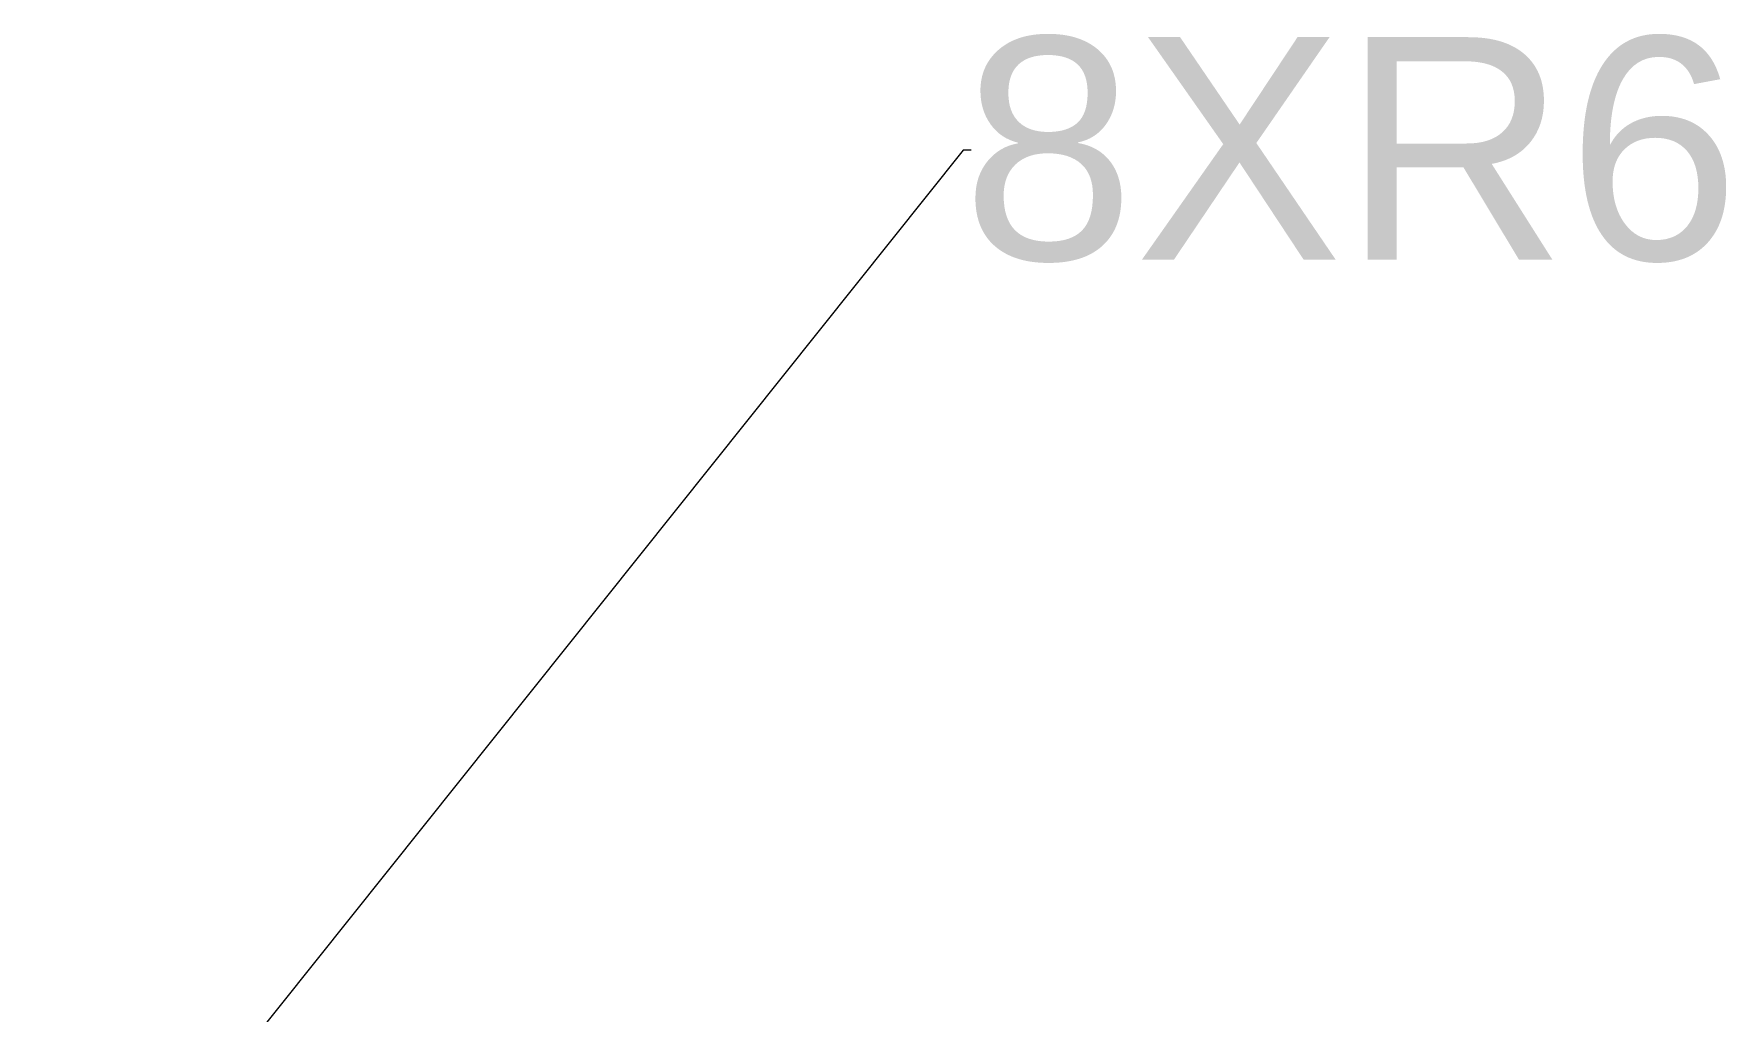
# Model space of a CAD drawing. Header units: inches. Extents: x 12 to 178, y -22 to 70.
# Drawn here: x 112.05 to 150.06, y 47.92 to 69.96 of the extents above; entities that cross this region are included whole.
import ezdxf

# ---------------------------------------------------------------- set-up
doc = ezdxf.new("R2010")
doc.units = ezdxf.units.IN
doc.header["$MEASUREMENT"] = 0
doc.layers.add('Dimention', color=6, linetype='Continuous')
doc.styles.get("Standard").update_dxf_attribs({"font": 'arial.ttf'})
doc.dimstyles.get("Standard").update_dxf_attribs({"dimtxt": 0.18, "dimasz": 0.18, "dimexe": 0.18, "dimexo": 0.0625, "dimgap": 0.09, "dimtad": 0, "dimtih": 1, "dimtoh": 1, "dimdec": 4, "dimzin": 0, "dimdsep": 46, "dimtxsty": 'Standard', "dimcen": 0.09, "dimadec": 0, "dimazin": 0, "dimtfac": 1, "dimtdec": 4, "dimtofl": 0, "dimtmove": 0, "dimatfit": 3, "dimfxl": 1, "dimtolj": 1, "dimtzin": 0, "dimarcsym": 0})

# ---------------------------------------------------------------- blocks, each defined once
blk = doc.blocks.new('*D19')
at = {"layer": 'Defpoints', "color": 0, "transparency": 16777216}
for p in [(115.885, 46.015), (112.141, 41.327)]:
    blk.add_point(p, dxfattribs=at)
at = {"layer": 'Dimention', "color": 0, "lineweight": -2, "transparency": 16777216}
for p, q in [((132.923, 67.352), (115.997, 46.156)), ((133.103, 67.352), (132.923, 67.352)), ((112.051, 41.327), (112.231, 41.327)), ((112.141, 41.237), (112.141, 41.417))]:
    blk.add_line(p, q, dxfattribs=at)
at = {"layer": 'Dimention', "color": 0, "transparency": 16777216}
blk.add_solid([(115.974, 46.175), (116.02, 46.137), (115.885, 46.015)], dxfattribs=at)
at = {"layer": 'Dimention', "color": 0, "transparency": 16777216, "insert": (141.628, 67.352), "char_height": 0.18, "attachment_point": 5}
blk.add_mtext('\\A1;{\\H27.77778x;8XR6}', dxfattribs=at)

msp = doc.modelspace()

# ---------------------------------------------------------------- dimensions: what is measured, and where the dimension line sits
at = {"layer": 'Dimention'}
dim = msp.add_radius_dim(center=(112.14069, 41.32667), mpoint=(115.88471, 46.01519), text='{\\H27.77778x;8XR6}', dimstyle='Standard', dxfattribs=at)
dim.commit()
dim.dimension.update_dxf_attribs({"geometry": '*D19', "text_midpoint": (141.62781, 67.35212), "dimtype": 164})

doc.saveas('drawing.dxf')
